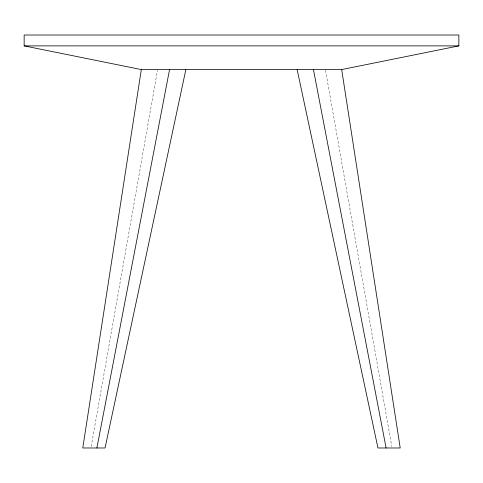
<?xml version="1.0" encoding="UTF-8"?>
<svg xmlns="http://www.w3.org/2000/svg" width="483" height="483" viewBox="0 0 483 483"><rect width="100%" height="100%" fill="white"/><g stroke="black" fill="none" stroke-linecap="round" stroke-linejoin="round"><path stroke-width="0.36" stroke-dasharray="2.42 1.81" d="M91.19 446.497L157.494 70.313M325.506 70.313L391.81 446.497"/><path stroke-width="0.72" d="M141.326 69.57L24.15 45.885L24.15 35.017L458.85 35.017L458.85 45.885L341.674 69.57L141.326 69.57L82.78 447.983L105.046 447.983L185.858 69.57M96.896 447.983L169.557 69.57M24.15 45.885L458.85 45.885M297.142 69.57L377.954 447.983L400.22 447.983L341.674 69.57M313.443 69.57L386.104 447.983"/></g></svg>
